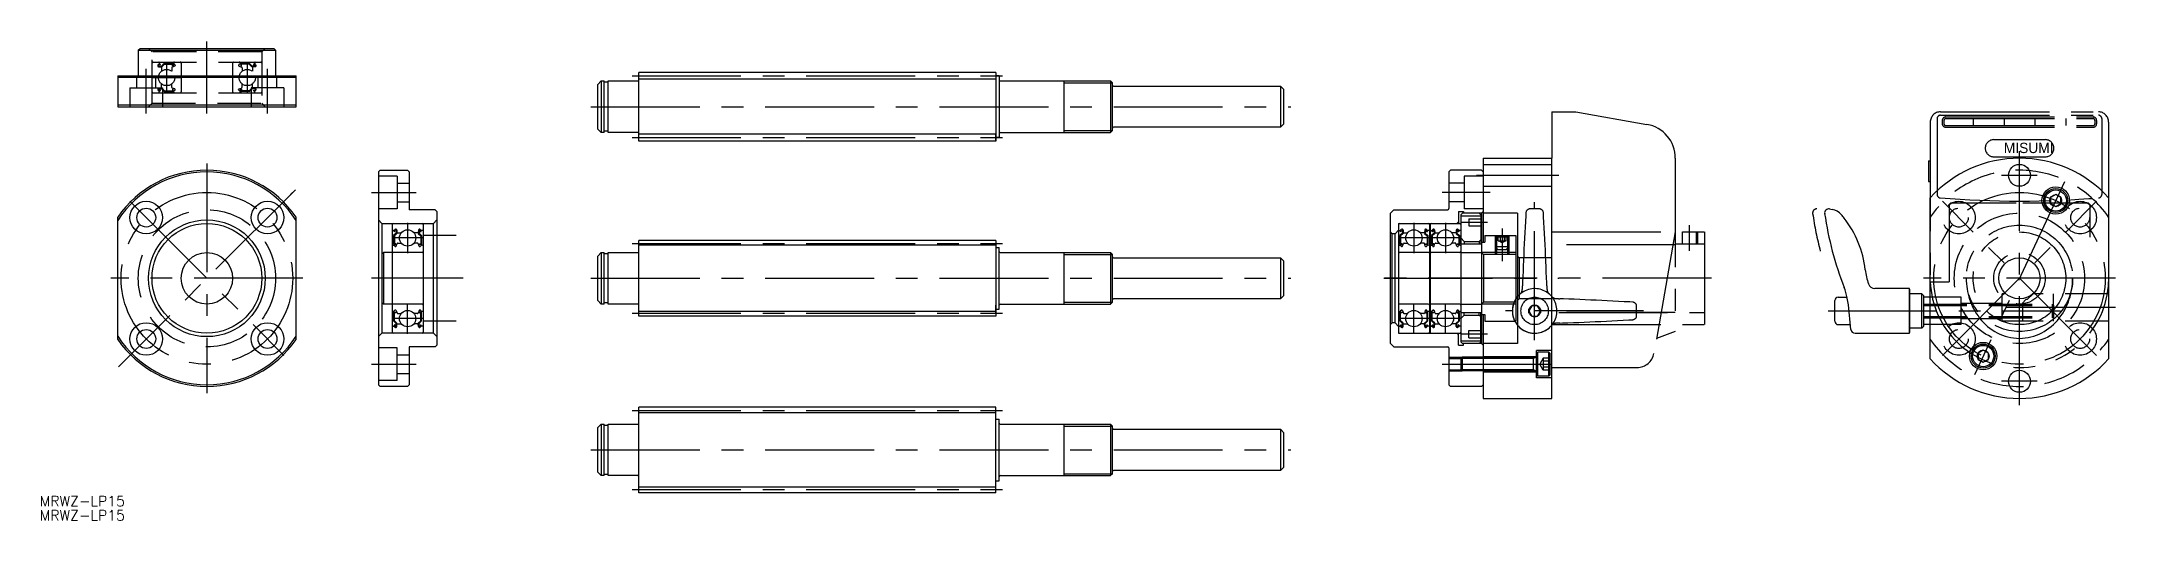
# Model space of a CAD drawing. Extents: x -48 to 556, y -71 to 69.
import ezdxf

# ---------------------------------------------------------------- set-up
doc = ezdxf.new("R2010")
doc.units = 0
for name, pattern in [('CENTER', [50.8, 31.75, -6.35, 6.35, -6.35]), ('DASHED', [19.05, 12.7, -6.35]), ('PHANTOM', [63.5, 31.75, -6.35, 6.35, -6.35, 6.35, -6.35])]:
    doc.linetypes.add(name, pattern=pattern)
doc.layers.get('0').update_dxf_attribs({"linetype": 'CONTINUOUS'})
doc.layers.add('CENTER', color=1, linetype='CENTER')
doc.styles.add('MS_明朝', font='txt', dxfattribs={"height": 2.5})
doc.styles.get("Standard").update_dxf_attribs({"font": 'txt.shx', "height": 3, "bigfont": 'bigfont.shx'})

msp = doc.modelspace()

# ---------------------------------------------------------------- linework, layer by layer
at = {"color": 7, "linetype": 'CONTINUOUS'}
for p, q in [((-20, 66.5), (-19.5, 67)), ((-20, 66.5), (20, 66.5)), ((-20, 66.5), (-20, 59)), ((-19.5, 67), (19.5, 67)), ((19.5, 67), (20, 66.5)), ((20, 66.5), (20, 59)), ((-26, 59), (-26, 50)), ((-26, 59), (26, 59)), ((26, 58.5), (-26, 58.5)), ((26, 50), (26, 59)), ((113.91, 56.5), (114.91, 57.5)), ((113.91, 43.5), (113.91, 56.5)), ((114.91, 57.5), (114.91, 42.5)), ((114.91, 57.5), (115.76, 57.5)), ((115.76, 42.5), (115.76, 57.5)), ((116.91, 57.15), (115.76, 57.15)), ((116.91, 57.5), (125.61, 57.5)), ((116.91, 42.5), (116.91, 57.5)), ((229.91, 60), (125.91, 60)), ((125.91, 57.8), (125.91, 60)), ((125.91, 40), (125.91, 60)), ((229.91, 60), (229.91, 40)), ((230.91, 59), (229.91, 59)), ((230.91, 59), (230.91, 41)), ((231.21, 57.5), (263.36, 57.5)), ((249.91, 42.5), (249.91, 57.5)), ((263.91, 56.96), (263.36, 57.5)), ((263.36, 57.5), (263.36, 42.5)), ((263.91, 43.04), (263.91, 56.96)), ((264.21, 56), (312.91, 56)), ((312.91, 56), (313.91, 55)), ((312.91, 56), (312.91, 44)), ((313.91, 45), (313.91, 55)), ((-26, 50.5), (26, 50.5)), ((-26, 50), (26, 50)), ((113.91, 43.5), (114.91, 42.5)), ((115.76, 42.5), (114.91, 42.5)), ((116.91, 42.85), (115.76, 42.85)), ((125.61, 42.5), (116.91, 42.5)), ((231.21, 42.5), (263.36, 42.5)), ((263.91, 43.04), (263.36, 42.5)), ((263.91, 43.04), (263.91, 43.7)), ((312.91, 44), (264.21, 44)), ((312.91, 44), (313.91, 45)), ((229.91, 40), (125.91, 40)), ((229.91, 40), (229.91, 42.2)), ((230.91, 41), (229.91, 41)), ((50, 31), (50.5, 31.5)), ((50, 31), (50, -31)), ((50.5, 31.5), (58.5, 31.5)), ((58.5, 31.5), (59, 31)), ((59, 31), (59, 20)), ((362.5, 31.5), (362, 31)), ((362, 31), (362, 20.3)), ((371.5, 31.5), (362.5, 31.5)), ((371.5, 31.5), (372, 31)), ((372, 35), (372, 10.5)), ((372, 35), (392, 35)), ((372, 33.2), (392, 33.2)), ((392, -35), (392, 35)), ((55.5, 29.75), (50, 29.75)), ((55.5, 29.75), (55.5, 20.25)), ((55.5, 27.75), (59, 27.75)), ((366.5, 27.75), (362, 27.75)), ((372, 29.75), (366.5, 29.75)), ((366.5, 29.75), (366.5, 20.25)), ((372, 26.8), (392, 26.8)), ((538.87, 24.39), (537.37, 23.52)), ((540.37, 23.52), (538.87, 24.39)), ((55.5, 20.25), (50, 20.25)), ((55.5, 22.25), (59, 22.25)), ((66.5, 20), (59, 20)), ((66.5, 20), (67, 19.5)), ((67, 19.5), (67, -19.5)), ((345, 19), (346, 20)), ((345, -19), (345, 19)), ((346, 20), (361.7, 20)), ((366.5, 22.25), (362, 22.25)), ((364.8, 19.5), (366.3, 19.5)), ((364.8, 19.5), (364.8, 16)), ((366, 19), (365.5, 18.5)), ((365.5, 18.5), (365.5, -18.5)), ((370.8, 19), (366, 19)), ((366.3, 19.5), (366.3, 19)), ((372, 20.25), (366.5, 20.25)), ((371.3, 18.5), (370.8, 19)), ((371.3, 18.5), (371.3, 10)), ((371.5, 19), (372, 19.5)), ((371.5, 19), (371.5, -19)), ((382, 19), (372, 19)), ((382, 19), (382, -19)), ((472.92, 20.21), (473.73, 20.07)), ((502.3, -23.43), (502.3, 23.43)), ((537.37, 23.52), (537.37, 21.79)), ((537.37, 21.79), (538.87, 20.93)), ((538.87, 20.93), (540.37, 21.79)), ((540.37, 21.79), (540.37, 23.52)), ((554.3, 23.43), (554.3, -23.43)), ((-26, -17.78), (-26, 17.78)), ((26, -17.78), (26, 17.78)), ((51, 16), (50, 17)), ((51, 16), (51, -16)), ((51, 16), (66, 16)), ((54, 15.7), (54, -15.7)), ((54.1, 13.95), (54.56, 13.95)), ((55.18, 13.18), (54.43, 12.43)), ((54.43, 12.43), (54.43, 10.05)), ((54.56, 13.95), (54.81, 14.25)), ((54.74, 13.54), (54.58, 13.67)), ((55.38, 13.1), (54.63, 12.35)), ((54.63, 12.35), (54.63, 10.05)), ((54.71, 13.82), (54.96, 14.12)), ((54.87, 13.69), (54.71, 13.82)), ((54.74, 13.54), (54.87, 13.69)), ((55.14, 14.06), (55.18, 13.18)), ((55.34, 14.08), (55.4, 13.34)), ((55.38, 13.57), (55.38, 13.1)), ((55.5, 13.25), (56.65, 13.25)), ((61.5, 13.25), (60.35, 13.25)), ((61.66, 14.08), (61.6, 13.34)), ((61.62, 13.57), (61.62, 13.1)), ((61.62, 13.1), (62.37, 12.35)), ((61.86, 14.06), (61.82, 13.18)), ((61.82, 13.18), (62.57, 12.43)), ((62.29, 13.82), (62.04, 14.12)), ((62.13, 13.69), (62.29, 13.82)), ((62.26, 13.54), (62.13, 13.69)), ((62.44, 13.95), (62.19, 14.25)), ((62.26, 13.54), (62.42, 13.67)), ((62.37, 12.35), (62.37, 10.05)), ((62.9, 13.95), (62.44, 13.95)), ((62.57, 12.43), (62.57, 10.05)), ((63, 15.7), (63, -15.7)), ((66, 16), (67, 17)), ((66, -16), (66, 16)), ((345.5, 13), (345, 13.5)), ((345.5, -13), (345.5, 13)), ((346.3, 13), (345.5, 13)), ((346.3, 13), (347.3, 14)), ((346.3, -13), (346.3, 13)), ((347.3, 16), (347.3, -16)), ((347.3, 16), (365.5, 16)), ((347.4, 13.95), (347.86, 13.95)), ((348.48, 13.18), (347.73, 12.43)), ((347.73, 12.43), (347.73, 10.05)), ((347.86, 13.95), (348.11, 14.25)), ((348.04, 13.54), (347.88, 13.67)), ((348.68, 13.1), (347.93, 12.35)), ((347.93, 12.35), (347.93, 10.05)), ((348.01, 13.82), (348.26, 14.12)), ((348.17, 13.69), (348.01, 13.82)), ((348.04, 13.54), (348.17, 13.69)), ((348.44, 14.06), (348.48, 13.18)), ((348.64, 14.08), (348.7, 13.34)), ((348.68, 13.57), (348.68, 13.1)), ((348.8, 13.25), (349.95, 13.25)), ((354.8, 13.25), (353.65, 13.25)), ((354.96, 14.08), (354.9, 13.34)), ((354.92, 13.57), (354.92, 13.1)), ((354.92, 13.1), (355.67, 12.35)), ((355.16, 14.06), (355.12, 13.18)), ((355.12, 13.18), (355.87, 12.43)), ((355.59, 13.82), (355.34, 14.12)), ((355.43, 13.69), (355.59, 13.82)), ((355.56, 13.54), (355.43, 13.69)), ((355.74, 13.95), (355.49, 14.25)), ((355.56, 13.54), (355.72, 13.67)), ((355.67, 12.35), (355.67, 10.05)), ((356.2, 13.95), (355.74, 13.95)), ((355.87, 12.43), (355.87, 10.05)), ((356.3, 15.7), (356.3, -15.7)), ((356.5, 15.7), (356.5, -15.7)), ((356.6, 13.95), (357.06, 13.95)), ((357.68, 13.18), (356.93, 12.43)), ((356.93, 12.43), (356.93, 10.05)), ((357.06, 13.95), (357.31, 14.25)), ((357.24, 13.54), (357.08, 13.67)), ((357.88, 13.1), (357.13, 12.35)), ((357.13, 12.35), (357.13, 10.05)), ((357.21, 13.82), (357.46, 14.12)), ((357.37, 13.69), (357.21, 13.82)), ((357.24, 13.54), (357.37, 13.69)), ((357.64, 14.06), (357.68, 13.18)), ((357.84, 14.08), (357.9, 13.34)), ((357.88, 13.57), (357.88, 13.1)), ((358, 13.25), (359.15, 13.25)), ((364, 13.25), (362.85, 13.25)), ((364.16, 14.08), (364.1, 13.34)), ((364.12, 13.57), (364.12, 13.1)), ((364.12, 13.1), (364.87, 12.35)), ((364.3, 16), (364.8, 16.5)), ((364.36, 14.06), (364.32, 13.18)), ((364.32, 13.18), (365.07, 12.43)), ((364.79, 13.82), (364.54, 14.12)), ((364.63, 13.69), (364.79, 13.82)), ((364.76, 13.54), (364.63, 13.69)), ((364.94, 13.95), (364.69, 14.25)), ((364.76, 13.54), (364.92, 13.67)), ((364.87, 12.35), (364.87, 10.05)), ((365.4, 13.95), (364.94, 13.95)), ((365.07, 12.43), (365.07, 10.05)), ((367.8, 17.35), (371.3, 17.35)), ((367.8, 17.35), (367.8, 15.25)), ((367.8, 15.25), (371.3, 15.25)), ((372.5, 12.5), (381.5, 12.5)), ((372.5, 12.5), (372.5, 10.5)), ((375.88, 12.39), (375.5, 12.02)), ((375.88, 12.5), (375.88, 12.39)), ((375.88, 12.39), (379.12, 12.39)), ((379.12, 12.5), (379.12, 12.39)), ((379.12, 12.39), (379.5, 12.02)), ((381.5, 12.5), (381.5, -12.5)), ((54.2, 9.65), (54.5, 9.65)), ((62.7, 7.5), (54.3, 7.5)), ((54.5, 9.65), (54.78, 9.32)), ((55.08, 10.05), (54.63, 10.05)), ((54.63, 9.85), (55.08, 9.85)), ((54.93, 9.25), (54.99, 9.25)), ((55.08, 9.85), (55.08, 10.05)), ((55.18, 9.38), (55.45, 10.12)), ((55.64, 10.25), (56.65, 10.25)), ((61.36, 10.25), (60.35, 10.25)), ((61.82, 9.38), (61.55, 10.12)), ((61.92, 10.05), (62.37, 10.05)), ((61.92, 9.85), (61.92, 10.05)), ((62.37, 9.85), (61.92, 9.85)), ((62.07, 9.25), (62.01, 9.25)), ((62.5, 9.65), (62.22, 9.32)), ((62.8, 9.65), (62.5, 9.65)), ((113.91, 6.5), (114.91, 7.5)), ((113.91, -6.5), (113.91, 6.5)), ((114.91, 7.5), (114.91, -7.5)), ((114.91, 7.5), (115.76, 7.5)), ((115.76, -7.5), (115.76, 7.5)), ((116.91, 7.15), (115.76, 7.15)), ((116.91, -7.5), (116.91, 7.5)), ((116.91, 7.5), (125.61, 7.5)), ((229.91, 11), (125.91, 11)), ((125.91, -11), (125.91, 11)), ((125.91, 7.8), (125.91, 10)), ((229.91, 11), (229.91, -11)), ((229.91, 9), (230.91, 9)), ((230.91, -9), (230.91, 9)), ((231.21, 7.5), (263.36, 7.5)), ((249.91, -7.5), (249.91, 7.5)), ((263.36, 7.5), (263.36, -7.5)), ((263.91, 6.96), (263.36, 7.5)), ((263.91, -6.96), (263.91, 6.96)), ((347.5, 9.65), (347.8, 9.65)), ((356, 7.5), (347.6, 7.5)), ((347.8, 9.65), (348.08, 9.32)), ((348.38, 10.05), (347.93, 10.05)), ((347.93, 9.85), (348.38, 9.85)), ((348.23, 9.25), (348.29, 9.25)), ((348.38, 9.85), (348.38, 10.05)), ((348.48, 9.38), (348.75, 10.12)), ((348.94, 10.25), (349.95, 10.25)), ((354.66, 10.25), (353.65, 10.25)), ((355.12, 9.38), (354.85, 10.12)), ((355.22, 9.85), (355.22, 10.05)), ((355.22, 10.05), (355.67, 10.05)), ((355.67, 9.85), (355.22, 9.85)), ((355.37, 9.25), (355.31, 9.25)), ((355.8, 9.65), (355.52, 9.32)), ((356.1, 9.65), (355.8, 9.65)), ((356.5, 9.75), (356.3, 9.75)), ((356.5, 7.5), (356.3, 7.5)), ((356.7, 9.65), (357, 9.65)), ((365.2, 7.5), (356.8, 7.5)), ((357, 9.65), (357.28, 9.32)), ((357.58, 10.05), (357.13, 10.05)), ((357.13, 9.85), (357.58, 9.85)), ((357.43, 9.25), (357.49, 9.25)), ((357.58, 9.85), (357.58, 10.05)), ((357.68, 9.38), (357.95, 10.12)), ((358.14, 10.25), (359.15, 10.25)), ((363.86, 10.25), (362.85, 10.25)), ((364.32, 9.38), (364.05, 10.12)), ((364.42, 9.85), (364.42, 10.05)), ((364.42, 10.05), (364.87, 10.05)), ((364.87, 9.85), (364.42, 9.85)), ((364.57, 9.25), (364.51, 9.25)), ((365, 9.65), (364.72, 9.32)), ((365.3, 9.65), (365, 9.65)), ((366.5, 10.75), (365.5, 11.75)), ((365.5, 10), (371.5, 10)), ((365.5, 7.5), (371.5, 7.5)), ((366.5, 10.75), (370.8, 10.75)), ((366.5, 10.75), (366.5, 10)), ((370.8, 10.75), (371.3, 11.25)), ((370.8, 10.75), (370.8, 10)), ((371.5, 10.5), (372.5, 10.5)), ((371.5, 7.5), (372.04, 6.96)), ((372.04, 6.96), (372.04, -6.96)), ((381.5, 6.96), (372.04, 6.96)), ((375.5, 12.02), (375.5, 9.14)), ((379.5, 12.02), (375.5, 12.02)), ((379.5, 9.14), (375.5, 9.14)), ((376.25, 8.39), (375.5, 9.14)), ((375.88, 8.77), (375.88, 6.96)), ((376.25, 8.39), (378.75, 8.39)), ((378.75, 8.39), (379.5, 9.14)), ((379.12, 8.77), (379.12, 6.96)), ((379.5, 12.02), (379.5, 9.14)), ((382.5, 6), (382, 6.5)), ((264.21, 6), (312.91, 6)), ((312.91, 6), (313.91, 5)), ((312.91, 6), (312.91, -6)), ((313.91, -5), (313.91, 5)), ((392, 6), (382.5, 6)), ((382.5, 6), (382.5, -6)), ((312.91, -6), (264.21, -6)), ((312.91, -6), (313.91, -5)), ((382.5, -6), (382, -6.5)), ((392, -6), (382.5, -6)), ((475.5, -5.5), (478.05, -5.5)), ((496.21, -3), (486.18, -3)), ((496.21, -16), (496.21, -3)), ((496.3, -3.2), (496.21, -3)), ((496.3, -3.2), (496.3, -15.8)), ((499.8, -4.5), (496.3, -4.5)), ((499.8, -14.5), (499.8, -4.5)), ((500.3, -5), (499.8, -4.5)), ((500.3, -5), (500.3, -14)), ((502.3, -5.5), (500.3, -5.5)), ((54.2, -9.65), (54.5, -9.65)), ((62.7, -7.5), (54.3, -7.5)), ((54.43, -12.43), (54.43, -10.05)), ((54.5, -9.65), (54.78, -9.32)), ((54.63, -9.85), (55.08, -9.85)), ((54.63, -12.35), (54.63, -10.05)), ((55.08, -10.05), (54.63, -10.05)), ((54.93, -9.25), (54.99, -9.25)), ((55.08, -9.85), (55.08, -10.05)), ((55.18, -9.38), (55.45, -10.12)), ((55.64, -10.25), (56.65, -10.25)), ((61.36, -10.25), (60.35, -10.25)), ((61.82, -9.38), (61.55, -10.12)), ((62.37, -9.85), (61.92, -9.85)), ((61.92, -9.85), (61.92, -10.05)), ((61.92, -10.05), (62.37, -10.05)), ((62.07, -9.25), (62.01, -9.25)), ((62.5, -9.65), (62.22, -9.32)), ((62.37, -12.35), (62.37, -10.05)), ((62.8, -9.65), (62.5, -9.65)), ((62.57, -12.43), (62.57, -10.05)), ((113.91, -6.5), (114.91, -7.5)), ((115.76, -7.5), (114.91, -7.5)), ((116.91, -7.15), (115.76, -7.15)), ((125.61, -7.5), (116.91, -7.5)), ((229.91, -11), (125.91, -11)), ((229.91, -10), (229.91, -7.8)), ((229.91, -9), (230.91, -9)), ((231.21, -7.5), (263.36, -7.5)), ((263.91, -6.96), (263.36, -7.5)), ((263.91, -6.96), (263.91, -6.3)), ((347.5, -9.65), (347.8, -9.65)), ((356, -7.5), (347.6, -7.5)), ((347.73, -12.43), (347.73, -10.05)), ((347.8, -9.65), (348.08, -9.32)), ((347.93, -9.85), (348.38, -9.85)), ((348.38, -10.05), (347.93, -10.05)), ((347.93, -12.35), (347.93, -10.05)), ((348.23, -9.25), (348.29, -9.25)), ((348.38, -9.85), (348.38, -10.05)), ((348.48, -9.38), (348.75, -10.12)), ((348.94, -10.25), (349.95, -10.25)), ((354.66, -10.25), (353.65, -10.25)), ((355.12, -9.38), (354.85, -10.12)), ((355.22, -9.85), (355.22, -10.05)), ((355.67, -9.85), (355.22, -9.85)), ((355.22, -10.05), (355.67, -10.05)), ((355.37, -9.25), (355.31, -9.25)), ((355.8, -9.65), (355.52, -9.32)), ((355.67, -12.35), (355.67, -10.05)), ((356.1, -9.65), (355.8, -9.65)), ((355.87, -12.43), (355.87, -10.05)), ((356.5, -7.5), (356.3, -7.5)), ((356.5, -9.75), (356.3, -9.75)), ((356.7, -9.65), (357, -9.65)), ((365.2, -7.5), (356.8, -7.5)), ((356.93, -12.43), (356.93, -10.05)), ((357, -9.65), (357.28, -9.32)), ((357.13, -9.85), (357.58, -9.85)), ((357.58, -10.05), (357.13, -10.05)), ((357.13, -12.35), (357.13, -10.05)), ((357.43, -9.25), (357.49, -9.25)), ((357.58, -9.85), (357.58, -10.05)), ((357.68, -9.38), (357.95, -10.12)), ((358.14, -10.25), (359.15, -10.25)), ((363.86, -10.25), (362.85, -10.25)), ((364.32, -9.38), (364.05, -10.12)), ((364.42, -9.85), (364.42, -10.05)), ((364.87, -9.85), (364.42, -9.85)), ((364.42, -10.05), (364.87, -10.05)), ((364.57, -9.25), (364.51, -9.25)), ((365, -9.65), (364.72, -9.32)), ((364.87, -12.35), (364.87, -10.05)), ((365.3, -9.65), (365, -9.65)), ((365.07, -12.43), (365.07, -10.05)), ((365.5, -7.5), (371.5, -7.5)), ((365.5, -10), (371.5, -10)), ((366.5, -10.75), (365.5, -11.75)), ((366.5, -10.75), (366.5, -10)), ((366.5, -10.75), (370.8, -10.75)), ((370.8, -10.75), (370.8, -10)), ((370.8, -10.75), (371.3, -11.25)), ((371.3, -18.5), (371.3, -10)), ((371.5, -7.5), (372.04, -6.96)), ((371.5, -10.5), (372.5, -10.5)), ((372, -10.5), (372, -35)), ((381.5, -6.96), (372.04, -6.96)), ((372.5, -10.5), (372.5, -12.5)), ((474.5, -12.5), (474.5, -6.5)), ((479.19, -14.93), (478.43, -7.75)), ((51, -16), (50, -17)), ((66, -16), (51, -16)), ((54.1, -13.95), (54.56, -13.95)), ((55.18, -13.18), (54.43, -12.43)), ((54.56, -13.95), (54.81, -14.25)), ((54.74, -13.54), (54.58, -13.67)), ((55.38, -13.1), (54.63, -12.35)), ((54.87, -13.69), (54.71, -13.82)), ((54.71, -13.82), (54.96, -14.12)), ((54.74, -13.54), (54.87, -13.69)), ((55.14, -14.06), (55.18, -13.18)), ((55.34, -14.08), (55.4, -13.34)), ((55.38, -13.57), (55.38, -13.1)), ((55.5, -13.25), (56.65, -13.25)), ((61.5, -13.25), (60.35, -13.25)), ((61.66, -14.08), (61.6, -13.34)), ((61.62, -13.1), (62.37, -12.35)), ((61.62, -13.57), (61.62, -13.1)), ((61.82, -13.18), (62.57, -12.43)), ((61.86, -14.06), (61.82, -13.18)), ((62.29, -13.82), (62.04, -14.12)), ((62.26, -13.54), (62.13, -13.69)), ((62.13, -13.69), (62.29, -13.82)), ((62.44, -13.95), (62.19, -14.25)), ((62.26, -13.54), (62.42, -13.67)), ((62.9, -13.95), (62.44, -13.95)), ((66, -16), (67, -17)), ((345.5, -13), (345, -13.5)), ((346.3, -13), (345.5, -13)), ((346.3, -13), (347.3, -14)), ((347.3, -16), (365.5, -16)), ((347.4, -13.95), (347.86, -13.95)), ((348.48, -13.18), (347.73, -12.43)), ((347.86, -13.95), (348.11, -14.25)), ((348.04, -13.54), (347.88, -13.67)), ((348.68, -13.1), (347.93, -12.35)), ((348.17, -13.69), (348.01, -13.82)), ((348.01, -13.82), (348.26, -14.12)), ((348.04, -13.54), (348.17, -13.69)), ((348.44, -14.06), (348.48, -13.18)), ((348.64, -14.08), (348.7, -13.34)), ((348.68, -13.57), (348.68, -13.1)), ((348.8, -13.25), (349.95, -13.25)), ((354.8, -13.25), (353.65, -13.25)), ((354.96, -14.08), (354.9, -13.34)), ((354.92, -13.1), (355.67, -12.35)), ((354.92, -13.57), (354.92, -13.1)), ((355.12, -13.18), (355.87, -12.43)), ((355.16, -14.06), (355.12, -13.18)), ((355.59, -13.82), (355.34, -14.12)), ((355.56, -13.54), (355.43, -13.69)), ((355.43, -13.69), (355.59, -13.82)), ((355.74, -13.95), (355.49, -14.25)), ((355.56, -13.54), (355.72, -13.67)), ((356.2, -13.95), (355.74, -13.95)), ((356.6, -13.95), (357.06, -13.95)), ((357.68, -13.18), (356.93, -12.43)), ((357.06, -13.95), (357.31, -14.25)), ((357.24, -13.54), (357.08, -13.67)), ((357.88, -13.1), (357.13, -12.35)), ((357.37, -13.69), (357.21, -13.82)), ((357.21, -13.82), (357.46, -14.12)), ((357.24, -13.54), (357.37, -13.69)), ((357.64, -14.06), (357.68, -13.18)), ((357.84, -14.08), (357.9, -13.34)), ((357.88, -13.57), (357.88, -13.1)), ((358, -13.25), (359.15, -13.25)), ((364, -13.25), (362.85, -13.25)), ((364.16, -14.08), (364.1, -13.34)), ((364.12, -13.1), (364.87, -12.35)), ((364.12, -13.57), (364.12, -13.1)), ((364.3, -16), (364.8, -16.5)), ((364.32, -13.18), (365.07, -12.43)), ((364.36, -14.06), (364.32, -13.18)), ((364.79, -13.82), (364.54, -14.12)), ((364.76, -13.54), (364.63, -13.69)), ((364.63, -13.69), (364.79, -13.82)), ((364.94, -13.95), (364.69, -14.25)), ((364.76, -13.54), (364.92, -13.67)), ((364.8, -19.5), (364.8, -16)), ((365.4, -13.95), (364.94, -13.95)), ((367.8, -15.25), (371.3, -15.25)), ((367.8, -17.35), (367.8, -15.25)), ((367.8, -17.35), (371.3, -17.35)), ((372.5, -12.5), (381.5, -12.5)), ((475.5, -13.5), (479.04, -13.5)), ((480.38, -16), (496.21, -16)), ((496.21, -16), (496.3, -15.8)), ((499.8, -14.5), (496.3, -14.5)), ((500.3, -14), (499.8, -14.5)), ((502.3, -13.5), (500.3, -13.5)), ((55.5, -20.25), (50, -20.25)), ((55.5, -29.75), (55.5, -20.25)), ((55.5, -22.25), (59, -22.25)), ((66.5, -20), (59, -20)), ((59, -20), (59, -31)), ((67, -19.5), (66.5, -20)), ((346, -20), (345, -19)), ((346, -20), (361.7, -20)), ((362, -20.3), (362, -31)), ((362, -23.38), (365.5, -23.38)), ((364.8, -19.5), (366.3, -19.5)), ((366, -19), (365.5, -18.5)), ((365.88, -23), (365.5, -23.38)), ((365.5, -23.38), (365.5, -26.62)), ((365.88, -23), (365.88, -27)), ((387.3, -23), (365.88, -23)), ((370.8, -19), (366, -19)), ((366.3, -19.5), (366.3, -19)), ((371.3, -18.5), (370.8, -19)), ((371.5, -19), (372, -19.5)), ((382, -19), (372, -19)), ((372, -22.75), (387.5, -22.75)), ((386.7, -27), (386.7, -23)), ((392, -21), (387.5, -21)), ((387.5, -29), (387.5, -21)), ((387.9, -21.5), (387.5, -21.9)), ((387.9, -28.5), (387.9, -21.5)), ((391.1, -21.5), (387.9, -21.5)), ((391.1, -28.5), (391.1, -21.5)), ((391.1, -21.5), (391.5, -21.9)), ((391.5, -28.1), (391.5, -21.9)), ((517.73, -20.93), (516.23, -21.79)), ((516.23, -21.79), (516.23, -23.52)), ((516.23, -23.52), (517.73, -24.39)), ((519.23, -21.79), (517.73, -20.93)), ((517.73, -24.39), (519.23, -23.52)), ((519.23, -23.52), (519.23, -21.79)), ((55.5, -29.75), (50, -29.75)), ((55.5, -27.75), (59, -27.75)), ((362, -26.62), (365.5, -26.62)), ((365.5, -26.62), (365.88, -27)), ((387.3, -27), (365.88, -27)), ((372, -27.25), (387.5, -27.25)), ((387.5, -28.1), (387.9, -28.5)), ((392, -29), (387.5, -29)), ((391.1, -28.5), (387.9, -28.5)), ((391.5, -28.1), (391.1, -28.5)), ((50.5, -31.5), (50, -31)), ((58.5, -31.5), (50.5, -31.5)), ((59, -31), (58.5, -31.5)), ((362.5, -31.5), (362, -31)), ((371.5, -31.5), (362.5, -31.5)), ((372, -31), (371.5, -31.5)), ((372, -35), (392, -35)), ((229.91, -37.5), (125.91, -37.5)), ((125.91, -62.5), (125.91, -37.5)), ((125.91, -42.2), (125.91, -40)), ((229.91, -62.5), (229.91, -37.5)), ((229.91, -41), (230.91, -41)), ((230.91, -59), (230.91, -41)), ((113.91, -43.5), (114.91, -42.5)), ((113.91, -56.5), (113.91, -43.5)), ((114.91, -42.5), (114.91, -57.5)), ((114.91, -42.5), (115.76, -42.5)), ((115.76, -57.5), (115.76, -42.5)), ((116.91, -42.85), (115.76, -42.85)), ((116.91, -57.5), (116.91, -42.5)), ((116.91, -42.5), (125.61, -42.5)), ((231.21, -42.5), (263.36, -42.5)), ((249.91, -57.5), (249.91, -42.5)), ((263.36, -42.5), (263.36, -57.5)), ((263.91, -43.04), (263.36, -42.5)), ((263.91, -56.96), (263.91, -43.04)), ((264.21, -44), (312.91, -44)), ((312.91, -44), (312.91, -56)), ((312.91, -44), (313.91, -45)), ((313.91, -55), (313.91, -45)), ((113.91, -56.5), (114.91, -57.5)), ((115.76, -57.5), (114.91, -57.5)), ((116.91, -57.15), (115.76, -57.15)), ((125.61, -57.5), (116.91, -57.5)), ((229.91, -59), (230.91, -59)), ((231.21, -57.5), (263.36, -57.5)), ((263.91, -56.96), (263.36, -57.5)), ((263.91, -56.96), (263.91, -56.3)), ((312.91, -56), (264.21, -56)), ((312.91, -56), (313.91, -55)), ((229.91, -62.5), (125.91, -62.5))]:
    msp.add_line(p, q, dxfattribs=at)
at = {"color": 3, "linetype": 'DASHED'}
for p, q in [((-16, 66), (-17, 67)), ((16, 66), (17, 67)), ((-16, 51), (-16, 66)), ((16, 66), (-16, 66)), ((-15.7, 63), (15.7, 63)), ((-13.95, 62.44), (-14.25, 62.19)), ((-13.82, 62.29), (-14.12, 62.04)), ((-14.08, 61.66), (-13.34, 61.6)), ((-14.06, 61.86), (-13.18, 61.82)), ((-13.95, 62.9), (-13.95, 62.44)), ((-13.69, 62.13), (-13.82, 62.29)), ((-13.54, 62.26), (-13.69, 62.13)), ((-13.54, 62.26), (-13.67, 62.42)), ((-13.57, 61.62), (-13.1, 61.62)), ((-13.25, 61.5), (-13.25, 60.35)), ((-13.18, 61.82), (-12.43, 62.57)), ((-13.1, 61.62), (-12.35, 62.37)), ((-12.43, 62.57), (-10.05, 62.57)), ((-12.35, 62.37), (-10.05, 62.37)), ((-10.25, 61.36), (-10.25, 60.35)), ((-9.38, 61.82), (-10.12, 61.55)), ((-10.05, 61.92), (-10.05, 62.37)), ((-9.85, 61.92), (-10.05, 61.92)), ((-9.85, 62.37), (-9.85, 61.92)), ((-9.65, 62.8), (-9.65, 62.5)), ((-9.65, 62.5), (-9.32, 62.22)), ((-9.25, 62.07), (-9.25, 62.01)), ((-7.5, 62.7), (-7.5, 54.3)), ((7.5, 62.7), (7.5, 54.3)), ((9.25, 62.07), (9.25, 62.01)), ((9.65, 62.5), (9.32, 62.22)), ((9.38, 61.82), (10.12, 61.55)), ((9.65, 62.8), (9.65, 62.5)), ((9.85, 62.37), (9.85, 61.92)), ((9.85, 61.92), (10.05, 61.92)), ((12.43, 62.57), (10.05, 62.57)), ((10.05, 61.92), (10.05, 62.37)), ((12.35, 62.37), (10.05, 62.37)), ((10.25, 61.36), (10.25, 60.35)), ((13.1, 61.62), (12.35, 62.37)), ((13.18, 61.82), (12.43, 62.57)), ((13.57, 61.62), (13.1, 61.62)), ((14.06, 61.86), (13.18, 61.82)), ((13.25, 61.5), (13.25, 60.35)), ((14.08, 61.66), (13.34, 61.6)), ((13.54, 62.26), (13.67, 62.42)), ((13.54, 62.26), (13.69, 62.13)), ((13.69, 62.13), (13.82, 62.29)), ((13.82, 62.29), (14.12, 62.04)), ((13.95, 62.9), (13.95, 62.44)), ((13.95, 62.44), (14.25, 62.19)), ((16, 66), (16, 51)), ((-22.43, 55.5), (-12.93, 55.5)), ((-22.43, 55.5), (-22.43, 50)), ((-20.43, 55.5), (-20.43, 59)), ((-14.93, 55.5), (-14.93, 59)), ((-13.95, 54.56), (-14.25, 54.81)), ((-13.82, 54.71), (-14.12, 54.96)), ((-14.08, 55.34), (-13.34, 55.4)), ((-14.06, 55.14), (-13.18, 55.18)), ((-13.95, 54.1), (-13.95, 54.56)), ((-13.69, 54.87), (-13.82, 54.71)), ((-13.54, 54.74), (-13.69, 54.87)), ((-13.54, 54.74), (-13.67, 54.58)), ((-13.57, 55.38), (-13.1, 55.38)), ((-13.25, 55.5), (-13.25, 56.65)), ((-13.18, 55.18), (-12.43, 54.43)), ((-13.1, 55.38), (-12.35, 54.63)), ((-12.93, 55.5), (-12.93, 50)), ((-12.43, 54.43), (-10.05, 54.43)), ((-12.35, 54.63), (-10.05, 54.63)), ((-10.25, 55.64), (-10.25, 56.65)), ((-9.38, 55.18), (-10.12, 55.45)), ((-10.05, 55.08), (-10.05, 54.63)), ((-9.85, 55.08), (-10.05, 55.08)), ((-9.85, 54.63), (-9.85, 55.08)), ((-9.65, 54.5), (-9.32, 54.78)), ((-9.65, 54.2), (-9.65, 54.5)), ((-9.25, 54.93), (-9.25, 54.99)), ((9.25, 54.93), (9.25, 54.99)), ((9.65, 54.5), (9.32, 54.78)), ((9.38, 55.18), (10.12, 55.45)), ((9.65, 54.2), (9.65, 54.5)), ((9.85, 54.63), (9.85, 55.08)), ((9.85, 55.08), (10.05, 55.08)), ((10.05, 55.08), (10.05, 54.63)), ((12.35, 54.63), (10.05, 54.63)), ((12.43, 54.43), (10.05, 54.43)), ((10.25, 55.64), (10.25, 56.65)), ((13.1, 55.38), (12.35, 54.63)), ((13.18, 55.18), (12.43, 54.43)), ((22.43, 55.5), (12.93, 55.5)), ((12.93, 55.5), (12.93, 50)), ((13.57, 55.38), (13.1, 55.38)), ((14.06, 55.14), (13.18, 55.18)), ((13.25, 55.5), (13.25, 56.65)), ((14.08, 55.34), (13.34, 55.4)), ((13.54, 54.74), (13.69, 54.87)), ((13.54, 54.74), (13.67, 54.58)), ((13.69, 54.87), (13.82, 54.71)), ((13.82, 54.71), (14.12, 54.96)), ((13.95, 54.56), (14.25, 54.81)), ((13.95, 54.1), (13.95, 54.56)), ((14.93, 55.5), (14.93, 59)), ((20.43, 55.5), (20.43, 59)), ((22.43, 55.5), (22.43, 50)), ((-16, 51), (-17, 50)), ((-16, 51), (16, 51)), ((-15.7, 54), (15.7, 54)), ((16, 51), (17, 50)), ((376.35, 10.89), (376.35, 12.39)), ((376.92, 12.39), (376.92, 10.89)), ((378.08, 12.39), (378.08, 10.89)), ((378.65, 10.89), (378.65, 12.39)), ((376.35, 10.89), (378.65, 10.89)), ((377.5, 10.32), (376.5, 10.89)), ((378.5, 10.89), (377.5, 10.32)), ((511.3, -5.5), (502.3, -5.5)), ((511.3, -13.5), (511.3, -5.5)), ((523.3, -12.5), (523.3, -4.5)), ((524.33, -4.5), (523.3, -4.5)), ((532.27, -4.5), (530.57, -6.2)), ((554.3, -4.5), (532.27, -4.5)), ((538.17, -4.5), (538.17, -12.5)), ((500.3, -7.5), (538.17, -7.5)), ((500.3, -7.88), (538.3, -7.88)), ((500.3, -11.12), (538.3, -11.12)), ((500.3, -11.5), (538.17, -11.5)), ((511.3, -7.25), (523.3, -7.25)), ((511.3, -11.75), (523.3, -11.75)), ((530.17, -6.2), (529.17, -7.2)), ((529.17, -7.2), (529.17, -12.5)), ((530.57, -6.2), (530.17, -6.2)), ((537.92, -11.5), (537.92, -7.5)), ((538.3, -7.88), (537.92, -7.5)), ((537.92, -11.5), (538.3, -11.12)), ((538.3, -11.12), (538.3, -7.88)), ((511.3, -13.5), (502.3, -13.5)), ((554.3, -12.5), (523.3, -12.5)), ((389.5, -23.27), (388.5, -25)), ((391.5, -23.27), (389.5, -23.27)), ((389.5, -23.27), (389.5, -26.73)), ((391.5, -24.13), (389.5, -24.13)), ((389.5, -26.73), (388.5, -25)), ((391.5, -25.87), (389.5, -25.87)), ((391.5, -26.73), (389.5, -26.73))]:
    msp.add_line(p, q, dxfattribs=at)
at = {"color": 3, "linetype": 'CONTINUOUS'}
for p, q in [((229.91, 58), (125.91, 58)), ((249.91, 56.96), (263.91, 56.96)), ((249.91, 43.04), (263.91, 43.04)), ((229.91, 42), (125.91, 42)), ((365.5, 18.19), (371.3, 18.19)), ((371.5, 19), (370.8, 19)), ((375.5, 12.5), (375.5, 12.02)), ((375.88, 12.39), (375.88, 8.77)), ((379.12, 12.39), (379.12, 8.77)), ((379.5, 12.5), (379.5, 12.02)), ((229.91, 9.65), (125.91, 9.65)), ((249.91, 6.96), (263.91, 6.96)), ((381.5, 7.5), (371.5, 7.5)), ((375.5, 9.14), (375.5, 6.96)), ((379.5, 9.14), (379.5, 6.96)), ((229.91, -9.65), (125.91, -9.65)), ((249.91, -6.96), (263.91, -6.96)), ((381.5, -7.5), (371.5, -7.5)), ((362, -23), (365.88, -23)), ((365.5, -18.19), (371.3, -18.19)), ((386.7, -23.38), (365.5, -23.38)), ((371.5, -19), (370.8, -19)), ((387.4, -22.97), (386.7, -23.38)), ((362, -27), (365.88, -27)), ((386.7, -26.62), (365.5, -26.62)), ((387.4, -27.03), (386.7, -26.62)), ((229.91, -39.16), (125.91, -39.16)), ((249.91, -43.04), (263.91, -43.04)), ((249.91, -56.96), (263.91, -56.96)), ((229.91, -60.84), (125.91, -60.84))]:
    msp.add_line(p, q, dxfattribs=at)
at = {"color": 3, "linetype": 'PHANTOM'}
for p, q in [((392, 48.5), (399, 48.5)), ((392, 48.5), (392, 35)), ((399, 48.5), (419.74, 44.84)), ((505.3, 48.5), (551.3, 48.5)), ((502.3, 45.5), (502.3, -1)), ((504.3, 46.52), (504.3, 24.42)), ((505.3, 47.52), (551.3, 47.52)), ((505.8, 46.02), (505.8, 45.02)), ((506.3, 46.02), (506.3, 45.02)), ((506.8, 47.02), (549.8, 47.02)), ((506.8, 46.52), (549.8, 46.52)), ((506.8, 44.52), (549.8, 44.52)), ((506.8, 44.02), (549.8, 44.02)), ((514.8, 46.52), (514.8, 44.52)), ((523.8, 46.52), (523.8, 44.52)), ((532.8, 46.52), (532.8, 44.52)), ((541.8, 46.52), (541.8, 44.52)), ((550.3, 46.02), (550.3, 45.02)), ((550.8, 46.02), (550.8, 45.02)), ((552.3, 46.52), (552.3, 24.42)), ((554.3, 45.5), (554.3, -1)), ((520.83, 40.4), (535.83, 40.4)), ((428, 35), (428, -15.5)), ((501.8, 34.2), (501.8, 28.2)), ((501.8, 34.2), (502.3, 34.2)), ((520.83, 35.4), (535.83, 35.4)), ((501.8, 28.2), (502.3, 28.2)), ((388.35, 20.23), (385.65, 20.23)), ((387, -18), (387, 22.23)), ((508.3, 22), (507.8, 21.5)), ((507.8, 21.5), (507.8, -1)), ((508.3, 22), (527.3, 22)), ((529.3, 22), (548.3, 22)), ((548.3, 22), (548.8, 21.5)), ((548.8, 21.5), (548.8, 12)), ((72.7, 12.5), (63, 12.5)), ((392, 13.5), (436.5, 13.5)), ((428, 13.5), (421.76, -21.87)), ((430, 13.5), (430, 10)), ((432, 15.5), (432, 8)), ((434.07, 13.5), (434.07, 10)), ((434.5, 13.5), (434.5, 10)), ((436.5, 13.5), (436.5, -13.5)), ((51, 7), (51.5, 7.5)), ((51, 7), (51, -7)), ((63, 7.5), (51.5, 7.5)), ((51.5, 7.5), (51.5, -7.5)), ((428, 9.75), (392, 9.75)), ((428, 10), (436.5, 10)), ((502.3, -1), (507.8, -1)), ((51.5, -7.5), (51, -7)), ((63, -7.5), (51.5, -7.5)), ((418.73, -9.5), (378.5, -9.5)), ((386.13, -8), (385.27, -9.5)), ((385.27, -9.5), (386.13, -11)), ((387.87, -8), (386.13, -8)), ((386.13, -11), (387.87, -11)), ((388.73, -9.5), (387.87, -8)), ((387.87, -11), (388.73, -9.5)), ((428, -10), (392, -10)), ((394, -10), (436.5, -10)), ((416.73, -10.85), (416.73, -8.15)), ((72.7, -12.5), (63, -12.5)), ((392, -13.5), (436.5, -13.5)), ((428, -15.5), (422.54, -17.49)), ((392, -26), (416.84, -26))]:
    msp.add_line(p, q, dxfattribs=at)
at = {"color": 3, "linetype": 'PHANTOM', "flags": 128}
for points in [[(384.45, 19.1), (384.4, 18.23), (384.31, 16.59), (384.22, 14.95), (384.13, 13.31), (384.05, 11.68), (383.97, 10.06), (383.89, 8.45), (383.82, 6.84), (383.74, 5.23), (383.68, 3.64), (383.61, 2.06), (383.55, 0.48), (383.49, -1.09), (383.45, -2.18)], [(390.55, -2.18), (390.52, -1.36), (390.46, 0.21), (390.4, 1.78), (390.34, 3.37), (390.27, 4.96), (390.2, 6.56), (390.12, 8.16), (390.05, 9.78), (389.97, 11.4), (389.88, 13.03), (389.8, 14.66), (389.71, 16.3), (389.62, 17.95), (389.55, 19.1)], [(415.6, -6.95), (414.73, -6.9), (413.09, -6.81), (411.45, -6.72), (409.81, -6.63), (408.18, -6.55), (406.56, -6.47), (404.95, -6.39), (403.34, -6.32), (401.73, -6.24), (400.14, -6.18), (398.56, -6.11), (396.98, -6.05), (395.41, -5.99), (394.32, -5.95)], [(394.32, -13.05), (395.14, -13.02), (396.71, -12.96), (398.28, -12.9), (399.87, -12.84), (401.46, -12.77), (403.06, -12.7), (404.66, -12.62), (406.28, -12.55), (407.9, -12.47), (409.53, -12.38), (411.16, -12.3), (412.8, -12.21), (414.45, -12.12), (415.6, -12.05)]]:
    msp.add_lwpolyline(points, dxfattribs=at)
at = {"color": 3, "linetype": 'DASHED'}
for centre, radius in [((-11.75, 58.5), 2.38), ((11.75, 58.5), 2.38), ((0, 0), 20), ((510.62, 17.68), 4.75), ((510.62, 17.68), 2.75), ((528.3, 0), 19), ((545.98, 17.68), 4.75), ((545.98, 17.68), 2.75), ((528.3, 0), 7.5), ((510.62, -17.68), 4.75), ((510.62, -17.68), 2.75), ((545.98, -17.68), 4.75), ((545.98, -17.68), 2.75)]:
    msp.add_circle(centre, radius, dxfattribs=at)
at = {"color": 7, "linetype": 'CONTINUOUS'}
for centre, radius in [((528.3, 30), 3.2), ((538.87, 22.66), 4), ((538.87, 22.66), 3.5), ((538.87, 22.66), 3.1), ((538.87, 22.66), 1.73), ((-17.68, 17.68), 4.75), ((-17.68, 17.68), 2.75), ((17.68, 17.68), 4.75), ((17.68, 17.68), 2.75), ((0, 0), 17), ((0, 0), 16), ((58.5, 11.75), 2.38), ((351.8, 11.75), 2.38), ((361, 11.75), 2.38), ((0, 0), 7.5), ((528.3, 0), 6), ((58.5, -11.75), 2.38), ((351.8, -11.75), 2.38), ((361, -11.75), 2.38), ((-17.68, -17.68), 4.75), ((-17.68, -17.68), 2.75), ((17.68, -17.68), 4.75), ((17.68, -17.68), 2.75), ((517.73, -22.66), 4), ((517.73, -22.66), 3.5), ((517.73, -22.66), 3.1), ((517.73, -22.66), 1.73), ((528.3, -30), 3.2)]:
    msp.add_circle(centre, radius, dxfattribs=at)
at = {"color": 3, "linetype": 'PHANTOM'}
for centre, radius in [((528.3, 0), 15.5), ((528.3, 0), 13.5), ((387, -9.5), 4), ((387, -9.5), 1.73)]:
    msp.add_circle(centre, radius, dxfattribs=at)
at = {"color": 3, "linetype": 'DASHED'}
for centre, radius, start, end in [((-15.7, 62.7), 0.3, 90, 180), ((-14.05, 61.96), 0.3, 129.99978, 265.00324), ((-14.06, 61.96), 0.1, 129.99669, 267.18018), ((-14.05, 62.9), 0.1, 0, 90), ((-13.82, 62.29), 0.2, 39.91518, 129.99978), ((-13.35, 61.5), 0.1, 0, 85.00324), ((-10.05, 61.36), 0.2, 110.0081, 180), ((-10.05, 62.37), 0.2, 0, 90), ((-9.45, 62.8), 0.2, 90, 180), ((-9.45, 62.01), 0.2, 290.0081, 0), ((-9.45, 62.07), 0.2, 0, 50.00378), ((-7.8, 62.7), 0.3, 0, 90), ((7.8, 62.7), 0.3, 90, 180), ((9.45, 62.07), 0.2, 129.99622, 180), ((9.45, 62.01), 0.2, 180, 249.9919), ((9.45, 62.8), 0.2, 0, 90), ((10.05, 62.37), 0.2, 90, 180), ((10.05, 61.36), 0.2, 0, 69.9919), ((13.35, 61.5), 0.1, 94.99676, 180), ((13.82, 62.29), 0.2, 50.00022, 140.08482), ((14.05, 62.9), 0.1, 90, 180), ((14.06, 61.96), 0.1, 272.81982, 50.00331), ((14.05, 61.96), 0.3, 274.99676, 50.00022), ((15.7, 62.7), 0.3, 360, 90), ((-14.05, 55.04), 0.3, 94.99676, 230.00022), ((-14.06, 55.04), 0.1, 92.81982, 230.00331), ((-13.82, 54.71), 0.2, 230.00022, 320.08482), ((-13.35, 55.5), 0.1, 274.99676, 0), ((-10.05, 55.64), 0.2, 180, 249.9919), ((-10.05, 54.63), 0.2, 270, 0), ((-9.45, 54.99), 0.2, 0, 69.9919), ((-9.45, 54.93), 0.2, 309.99622, 0), ((9.45, 54.99), 0.2, 110.0081, 180), ((9.45, 54.93), 0.2, 180, 230.00378), ((10.05, 54.63), 0.2, 180, 270), ((10.05, 55.64), 0.2, 290.0081, 0), ((13.35, 55.5), 0.1, 180, 265.00324), ((13.82, 54.71), 0.2, 219.91518, 309.99978), ((14.06, 55.04), 0.1, 309.99669, 87.18018), ((14.05, 55.04), 0.3, 309.99978, 85.00324), ((-15.7, 54.3), 0.3, 180, 270), ((-14.05, 54.1), 0.1, 270, 0), ((-9.45, 54.2), 0.2, 180, 270), ((-7.8, 54.3), 0.3, 270, 0), ((7.8, 54.3), 0.3, 180, 270), ((9.45, 54.2), 0.2, 270, 0), ((14.05, 54.1), 0.1, 180, 270), ((15.7, 54.3), 0.3, 270, 0), ((528.3, 0), 31.5, 34.37126, 145.62874), ((528.3, 0), 31.5, 214.37126, 325.62874)]:
    msp.add_arc(centre, radius, start, end, dxfattribs=at)
at = {"color": 7, "linetype": 'CONTINUOUS'}
for centre, radius, start, end in [((125.61, 57.8), 0.3, 270, 0), ((231.21, 57.8), 0.3, 180, 270), ((264.21, 56.3), 0.3, 180, 270), ((125.61, 42.2), 0.3, 0, 90), ((231.21, 42.2), 0.3, 90, 180), ((264.21, 43.7), 0.3, 90, 180), ((0, 0), 31.5, 34.37126, 145.62874), ((0, 0), 31, 32.99589, 147.00411), ((528.3, 0), 35, 42.02463, 137.97537), ((361.7, 20.3), 0.3, 270, 0), ((472.72, 19.03), 1.2, 80.00004, 188.36508), ((570.46, 33.41), 100, 188.36508, 201.13623), ((472.95, 15.64), 4.5, 39.79203, 80), ((445.67, -7.08), 40, 38.02118, 39.79204), ((54.3, 15.7), 0.3, 90, 180), ((54.1, 14.05), 0.1, 180, 270), ((54.71, 13.82), 0.2, 140.00022, 230.08482), ((55.04, 14.05), 0.3, 4.99676, 140.00022), ((55.04, 14.06), 0.1, 2.81982, 140.00331), ((55.5, 13.35), 0.1, 184.99676, 270), ((61.5, 13.35), 0.1, 270, 355.00324), ((61.96, 14.05), 0.3, 39.99978, 175.00324), ((61.96, 14.06), 0.1, 39.99669, 177.18018), ((62.29, 13.82), 0.2, 309.91518, 39.99978), ((62.7, 15.7), 0.3, 360, 90), ((62.9, 14.05), 0.1, 270, 0), ((347.6, 15.7), 0.3, 90, 180), ((347.4, 14.05), 0.1, 180, 270), ((348.01, 13.82), 0.2, 140.00022, 230.08482), ((348.34, 14.05), 0.3, 4.99676, 140.00022), ((348.34, 14.06), 0.1, 2.81982, 140.00331), ((348.8, 13.35), 0.1, 184.99676, 270), ((354.8, 13.35), 0.1, 270, 355.00324), ((355.26, 14.05), 0.3, 39.99978, 175.00324), ((355.26, 14.06), 0.1, 39.99669, 177.18018), ((355.59, 13.82), 0.2, 309.91518, 39.99978), ((356, 15.7), 0.3, 360, 90), ((356.2, 14.05), 0.1, 270, 0), ((356.8, 15.7), 0.3, 90, 180), ((356.6, 14.05), 0.1, 180, 270), ((357.21, 13.82), 0.2, 140.00022, 230.08482), ((357.54, 14.05), 0.3, 4.99676, 140.00022), ((357.54, 14.06), 0.1, 2.81982, 140.00331), ((358, 13.35), 0.1, 184.99676, 270), ((364, 13.35), 0.1, 270, 355.00324), ((364.46, 14.05), 0.3, 39.99978, 175.00324), ((364.46, 14.06), 0.1, 39.99669, 177.18018), ((364.79, 13.82), 0.2, 309.91518, 39.99978), ((365.2, 15.7), 0.3, 360, 90), ((365.4, 14.05), 0.1, 270, 0), ((453.55, -0.92), 30, 6.54461, 38.02118), ((54.2, 9.45), 0.2, 90, 180), ((54.3, 7.8), 0.3, 180, 270), ((54.63, 10.05), 0.2, 180, 270), ((54.93, 9.45), 0.2, 219.99622, 270), ((54.99, 9.45), 0.2, 270, 339.9919), ((55.64, 10.05), 0.2, 90, 159.9919), ((61.36, 10.05), 0.2, 20.0081, 90), ((62.01, 9.45), 0.2, 200.0081, 270), ((62.07, 9.45), 0.2, 270, 320.00378), ((62.37, 10.05), 0.2, 270, 0), ((62.7, 7.8), 0.3, 270, 0), ((62.8, 9.45), 0.2, 0, 90), ((125.61, 7.8), 0.3, 270, 0), ((231.21, 7.8), 0.3, 180, 270), ((264.21, 6.3), 0.3, 180, 270), ((347.5, 9.45), 0.2, 90, 180), ((347.6, 7.8), 0.3, 180, 270), ((347.93, 10.05), 0.2, 180, 270), ((348.23, 9.45), 0.2, 219.99622, 270), ((348.29, 9.45), 0.2, 270, 339.9919), ((348.94, 10.05), 0.2, 90, 159.9919), ((354.66, 10.05), 0.2, 20.0081, 90), ((355.31, 9.45), 0.2, 200.0081, 270), ((355.37, 9.45), 0.2, 270, 320.00378), ((355.67, 10.05), 0.2, 270, 0), ((356, 7.8), 0.3, 270, 0), ((356.1, 9.45), 0.2, 0, 90), ((356.7, 9.45), 0.2, 90, 180), ((356.8, 7.8), 0.3, 180, 270), ((357.13, 10.05), 0.2, 180, 270), ((357.43, 9.45), 0.2, 219.99622, 270), ((357.49, 9.45), 0.2, 270, 339.9919), ((358.14, 10.05), 0.2, 90, 159.9919), ((363.86, 10.05), 0.2, 20.0081, 90), ((364.51, 9.45), 0.2, 200.0081, 270), ((364.57, 9.45), 0.2, 270, 320.00378), ((364.87, 10.05), 0.2, 270, 0), ((365.2, 7.8), 0.3, 270, 0), ((365.3, 9.45), 0.2, 0, 90), ((503.23, 4.78), 20, 186.54461, 198.72255), ((264.21, -6.3), 0.3, 90, 180), ((475.5, -6.5), 1, 90, 180), ((458.54, -9.86), 20, 11.92169, 21.13623), ((458.53, -9.87), 20.01, 6.05839, 11.92074), ((486.18, -1), 2, 198.72255, 270), ((54.3, -7.8), 0.3, 90, 180), ((54.2, -9.45), 0.2, 180, 270), ((54.63, -10.05), 0.2, 90, 180), ((54.93, -9.45), 0.2, 90, 140.00378), ((54.99, -9.45), 0.2, 20.0081, 90), ((55.64, -10.05), 0.2, 200.0081, 270), ((61.36, -10.05), 0.2, 270, 339.9919), ((62.01, -9.45), 0.2, 90, 159.9919), ((62.07, -9.45), 0.2, 39.99622, 90), ((62.37, -10.05), 0.2, 0, 90), ((62.7, -7.8), 0.3, 0, 90), ((62.8, -9.45), 0.2, 270, 0), ((125.61, -7.8), 0.3, 0, 90), ((231.21, -7.8), 0.3, 90, 180), ((347.6, -7.8), 0.3, 90, 180), ((347.5, -9.45), 0.2, 180, 270), ((347.93, -10.05), 0.2, 90, 180), ((348.23, -9.45), 0.2, 90, 140.00378), ((348.29, -9.45), 0.2, 20.0081, 90), ((348.94, -10.05), 0.2, 200.0081, 270), ((354.66, -10.05), 0.2, 270, 339.9919), ((355.31, -9.45), 0.2, 90, 159.9919), ((355.37, -9.45), 0.2, 39.99622, 90), ((355.67, -10.05), 0.2, 0, 90), ((356, -7.8), 0.3, 0, 90), ((356.1, -9.45), 0.2, 270, 0), ((356.8, -7.8), 0.3, 90, 180), ((356.7, -9.45), 0.2, 180, 270), ((357.13, -10.05), 0.2, 90, 180), ((357.43, -9.45), 0.2, 90, 140.00378), ((357.49, -9.45), 0.2, 20.0081, 90), ((358.14, -10.05), 0.2, 200.0081, 270), ((363.86, -10.05), 0.2, 270, 339.9919), ((364.51, -9.45), 0.2, 90, 159.9919), ((364.57, -9.45), 0.2, 39.99622, 90), ((364.87, -10.05), 0.2, 0, 90), ((365.2, -7.8), 0.3, 0, 90), ((365.3, -9.45), 0.2, 270, 0), ((0, 0), 31, 212.99589, 327.00411), ((0, 0), 31.5, 214.37126, 325.62874), ((54.1, -14.05), 0.1, 90, 180), ((54.3, -15.7), 0.3, 180, 270), ((54.71, -13.82), 0.2, 129.91518, 219.99978), ((55.04, -14.05), 0.3, 219.99978, 355.00324), ((55.04, -14.06), 0.1, 219.99669, 357.18018), ((55.5, -13.35), 0.1, 90, 175.00324), ((61.5, -13.35), 0.1, 4.99676, 90), ((61.96, -14.05), 0.3, 184.99676, 320.00022), ((61.96, -14.06), 0.1, 182.81982, 320.00331), ((62.29, -13.82), 0.2, 320.00022, 50.08482), ((62.7, -15.7), 0.3, 270, 0), ((62.9, -14.05), 0.1, 0, 90), ((347.4, -14.05), 0.1, 90, 180), ((347.6, -15.7), 0.3, 180, 270), ((348.01, -13.82), 0.2, 129.91518, 219.99978), ((348.34, -14.05), 0.3, 219.99978, 355.00324), ((348.34, -14.06), 0.1, 219.99669, 357.18018), ((348.8, -13.35), 0.1, 90, 175.00324), ((354.8, -13.35), 0.1, 4.99676, 90), ((355.26, -14.05), 0.3, 184.99676, 320.00022), ((355.26, -14.06), 0.1, 182.81982, 320.00331), ((355.59, -13.82), 0.2, 320.00022, 50.08482), ((356, -15.7), 0.3, 270, 0), ((356.2, -14.05), 0.1, 0, 90), ((356.6, -14.05), 0.1, 90, 180), ((356.8, -15.7), 0.3, 180, 270), ((357.21, -13.82), 0.2, 129.91518, 219.99978), ((357.54, -14.05), 0.3, 219.99978, 355.00324), ((357.54, -14.06), 0.1, 219.99669, 357.18018), ((358, -13.35), 0.1, 90, 175.00324), ((364, -13.35), 0.1, 4.99676, 90), ((364.46, -14.05), 0.3, 184.99676, 320.00022), ((364.46, -14.06), 0.1, 182.81982, 320.00331), ((364.79, -13.82), 0.2, 320.00022, 50.08482), ((365.2, -15.7), 0.3, 270, 0), ((365.4, -14.05), 0.1, 0, 90), ((475.5, -12.5), 1, 180, 270), ((480.38, -14.8), 1.2, 186.05744, 270), ((361.7, -20.3), 0.3, 0, 90), ((387.3, -22.8), 0.2, 270, 0), ((528.3, 0), 35, 222.02463, 317.97537), ((387.3, -27.2), 0.2, 0, 90), ((125.61, -42.2), 0.3, 270, 0), ((231.21, -42.2), 0.3, 180, 270), ((264.21, -43.7), 0.3, 180, 270), ((125.61, -57.8), 0.3, 0, 90), ((231.21, -57.8), 0.3, 90, 180), ((264.21, -56.3), 0.3, 90, 180)]:
    msp.add_arc(centre, radius, start, end, dxfattribs=at)
at = {"color": 3, "linetype": 'PHANTOM'}
for centre, radius, start, end in [((505.3, 45.5), 3, 90, 180), ((551.3, 45.5), 3, 0, 90), ((418, 35), 10, 0, 80), ((505.3, 46.52), 1, 90, 180), ((506.8, 46.02), 1, 90, 180), ((506.8, 45.02), 1, 180, 270), ((506.8, 46.02), 0.5, 90, 180), ((506.8, 45.02), 0.5, 180, 270), ((549.8, 46.02), 1, 0, 90), ((549.8, 46.02), 0.5, 0, 90), ((549.8, 45.02), 0.5, 270, 0), ((549.8, 45.02), 1, 270, 0), ((551.3, 46.52), 1, 0, 90), ((520.83, 37.9), 2.5, 90, 270), ((535.83, 37.9), 2.5, 270, 90), ((505.3, 24.42), 1, 180, 265.41143), ((551.3, 24.42), 1, 274.58857, 0), ((385.65, 19.03), 1.2, 90, 176.71887), ((388.35, 19.03), 1.2, 3.28113, 90), ((469.22, 19.03), 1.2, 90, 188.36508), ((566.96, 33.41), 100, 188.36508, 194.75066), ((528.3, 311), 288.5, 265.41143, 274.58857), ((531.66, -0.11), 18.86, 179.65286, 217.52325), ((524.94, -0.11), 18.86, 322.47709, 0.34615), ((387, -9.5), 6.5, 41.13796, 318.86204), ((387, -9.5), 6.5, 131.13796, 48.86204), ((381.41, -3.1), 2, 311.13796, 357.63043), ((181.42, 5.18), 202.16, 357.63043, 357.91525), ((592.05, 5.16), 201.63, 182.08435, 182.36992), ((392.59, -3.1), 2, 182.36992, 228.86204), ((393.4, -3.91), 2, 221.13796, 267.63043), ((401.68, 196.08), 202.16, 267.63043, 267.91525), ((528.3, 0.02), 26.02, 182.24661, 357.75339), ((415.53, -8.15), 1.2, 0, 86.71887), ((415.53, -10.85), 1.2, 273.28113, 0), ((528.53, -2.67), 14.82, 217.04189, 269.12047), ((528.07, -2.67), 14.82, 270.87953, 322.95811), ((393.4, -15.09), 2, 92.36992, 138.86204), ((401.66, -214.55), 201.63, 92.08435, 92.36992), ((416.84, -21), 5, 270, 350)]:
    msp.add_arc(centre, radius, start, end, dxfattribs=at)
at = {"layer": 'CENTER', "color": 1, "linetype": 'CENTER'}
for p, q in [((0, 48), (0, 69)), ((-17.68, 48), (-17.68, 61)), ((-11.75, 62.88), (-11.75, 54.12)), ((11.75, 62.88), (11.75, 54.12)), ((17.68, 48), (17.68, 61)), ((-16.13, 58.5), (-7.37, 58.5)), ((16.13, 58.5), (7.37, 58.5)), ((123.91, 59), (231.91, 59)), ((111.91, 50), (315.91, 50)), ((123.91, 41), (231.91, 41)), ((528.3, -37), (528.3, 37)), ((0, 33.5), (0, -33.5)), ((25.1, 25.1), (-25.1, -25.1)), ((25.81, 25.81), (24.4, 24.4)), ((48, 25), (61, 25)), ((374, 25), (360, 25)), ((394, 30), (370, 30)), ((541.4, 28.1), (515.2, -28.1)), ((533.5, 30), (523.1, 30)), ((-22.45, 22.45), (22.45, -22.45)), ((505.85, -22.45), (550.75, 22.45)), ((550.75, -22.45), (505.85, 22.45)), ((58.5, 16.13), (58.5, 7.37)), ((351.8, 16.13), (351.8, 7.37)), ((361, 16.13), (361, 7.37)), ((373.3, 16.3), (365.8, 16.3)), ((377.5, 14.5), (377.5, 4.96)), ((62.88, 11.75), (54.12, 11.75)), ((123.91, 10.19), (231.91, 10.19)), ((356.18, 11.75), (347.42, 11.75)), ((365.38, 11.75), (356.62, 11.75)), ((28, 0), (-28, 0)), ((74.7, 0), (48, 0)), ((111.91, 0), (315.91, 0)), ((438.5, 0), (338, 0)), ((343, 0), (394, 0)), ((556.3, 0), (500.3, 0)), ((62.88, -11.75), (54.12, -11.75)), ((58.5, -16.13), (58.5, -7.37)), ((123.91, -10.19), (231.91, -10.19)), ((356.18, -11.75), (347.42, -11.75)), ((351.8, -16.13), (351.8, -7.37)), ((365.38, -11.75), (356.62, -11.75)), ((361, -16.13), (361, -7.37)), ((472.5, -9.5), (540.3, -9.5)), ((556.3, -8.5), (521.3, -8.5)), ((373.3, -16.3), (365.8, -16.3)), ((-24.4, -24.4), (-25.81, -25.81)), ((48, -25), (61, -25)), ((360, -25), (394, -25)), ((533.5, -30), (523.1, -30)), ((123.91, -38.47), (231.91, -38.47)), ((111.91, -50), (315.91, -50)), ((123.91, -61.53), (231.91, -61.53))]:
    msp.add_line(p, q, dxfattribs=at)
for centre in [(0, 0), (528.3, 0)]:
    msp.add_circle(centre, 25, dxfattribs=at)

# ---------------------------------------------------------------- texts
at = {"color": 3, "linetype": 'CONTINUOUS', "style": 'MS_明朝'}
msp.add_text('MISUMI', height=3, dxfattribs=at).set_placement((523.75, 36.49))
at = {"color": 7, "linetype": 'CONTINUOUS'}
for p in [(-48.73, -66.43), (-48.73, -70.57)]:
    msp.add_text('MRWZ-LP15', height=3, dxfattribs=at).set_placement(p)

doc.saveas('drawing.dxf')
